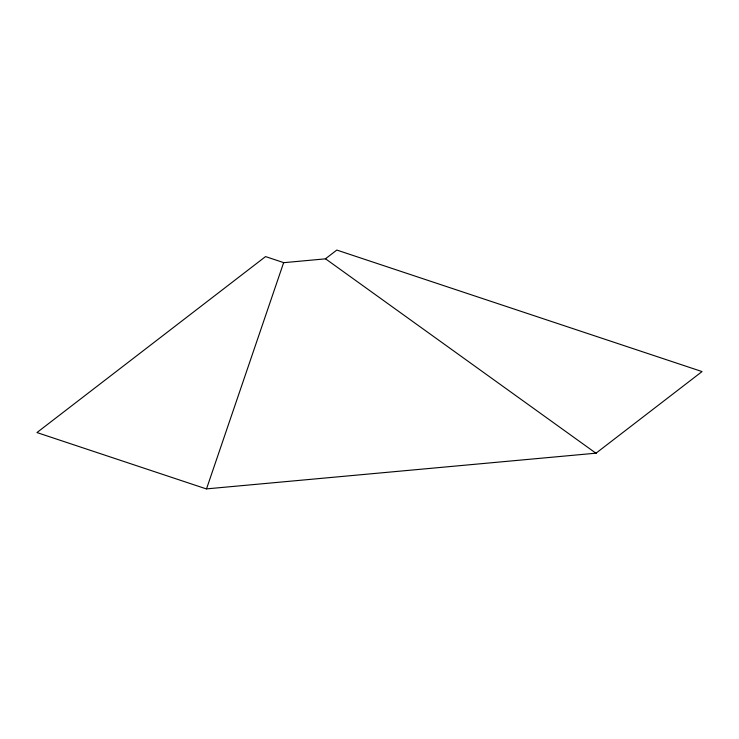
<?xml version="1.0" encoding="UTF-8"?>
<svg xmlns="http://www.w3.org/2000/svg" width="739" height="739" viewBox="0 0 739 739"><rect width="100%" height="100%" fill="white"/><g stroke="black" fill="none" stroke-linecap="round" stroke-linejoin="round"><path stroke-width="1.11" d="M325.382 258.853L336.808 250.059L702.05 371.569L596.031 453.173M595.846 453.192L206.514 488.885L283.628 262.687L325.566 258.835L595.967 453.229M283.813 262.668L265.55 256.59L36.95 432.555L206.329 488.904"/></g></svg>
